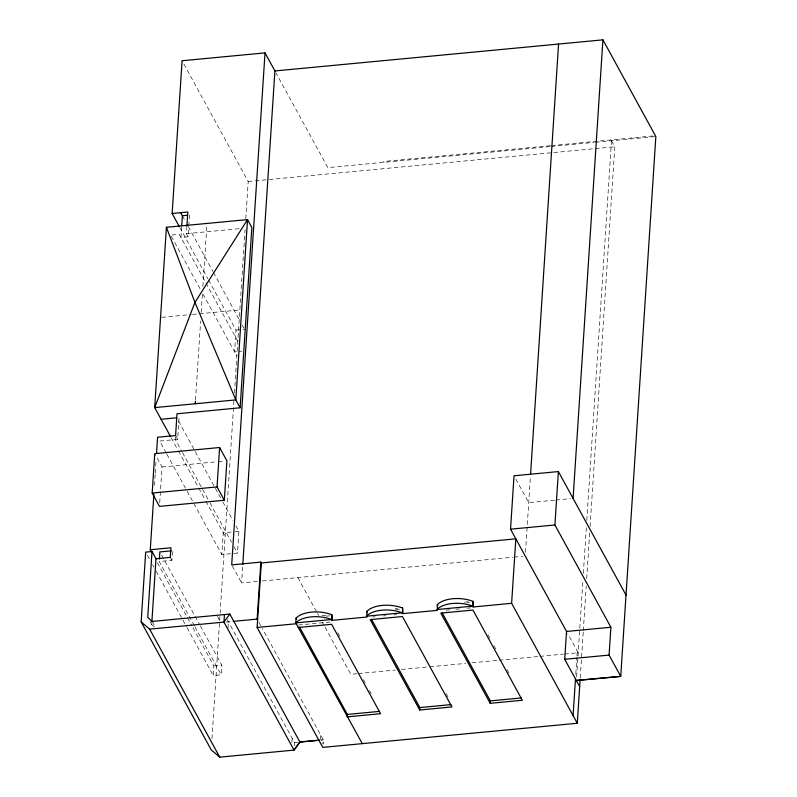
<?xml version="1.0" encoding="UTF-8"?>
<svg xmlns="http://www.w3.org/2000/svg" width="797" height="797" viewBox="0 0 797 797"><rect width="100%" height="100%" fill="white"/><g stroke="black" fill="none" stroke-linecap="round" stroke-linejoin="round"><path stroke-width="0.6" stroke-dasharray="3.98 2.99" d="M154.459 485.463L155.176 474.335M155.256 473.099L156.142 459.49M154.369 627.03L151.699 624.589L151.858 622.098M159.709 502.688L162.03 466.982L155.305 454.688M181.686 226.597L180.979 237.436L188.092 236.759L188.72 227.125M188.092 236.759L186.408 233.68L186.797 227.663M188.799 225.92L189.507 215.09M175.499 437.135L175.34 439.555L181.915 451.56M166.244 453.055L159.669 441.04L177.661 439.336L179.076 417.568M194.388 625.765L159.221 561.516L171.883 560.311L172.122 556.714M172.202 555.519L172.511 550.717M195.494 400.054L200.635 321.022M201.203 312.374L202.408 293.844M202.886 286.442L206.901 224.684M200.376 625.964L221.835 665.166L221.217 674.76L213.247 675.517L213.875 665.913L192.475 626.831M208.555 279.996L236.012 330.147L234.597 351.816L241.929 351.118M235.932 525.871L238.921 531.33L237.506 553.088L221.835 554.573L223.25 532.814L234.099 531.778M211.952 738.709L220.032 614.497M220.111 613.371L233.91 401.17M234.448 392.981L245.068 229.755M245.785 218.747L248.206 181.517L182.085 60.741M227.992 628.265L228.41 621.809M257.501 581.431L241.601 582.936L242.726 565.581M291.881 742.555L292.16 738.251M294.322 745.803L294.531 742.585L227.284 619.737M320.394 739.407L320.673 735.103M323.273 739.855L320.812 740.084L323.313 739.855L322.994 744.159L323.313 739.855L262.372 628.614M525.502 552.321L530.423 476.606M575.793 674.093L576.898 657.136M576.968 655.931L577.287 651.089M576.62 676.952L582.866 580.834M583.354 573.392L586.403 526.548M586.801 520.341L611.498 140.74M580.246 677.918L583.225 632.001M583.304 630.756L586.213 586.084M586.702 578.632L589.77 531.479M590.089 526.508L614.796 146.758L611.05 139.923M550.498 145.662L383.656 161.482L384.104 162.299M551.733 145.542L652.942 135.948M549.701 146.598L327.836 167.629L276.091 73.115M550.946 146.479L594.193 142.384M595.429 142.264L655.851 136.536M248.206 181.517L268.021 179.634M269.256 179.514L614.796 146.758M171.963 235.055L179.295 234.358L238.373 342.272M186.408 233.68L239.499 228.649M161.791 317.336L191.29 314.536M192.515 314.426L240.445 309.884M236.012 330.147L244.559 329.33M162.03 466.982L217.113 461.762M218.328 461.642L224.455 461.065M554.612 500.177L528.73 502.638L515.201 477.921M555.838 500.068L570.622 498.663M235.304 531.669L238.921 531.33M262.392 580.963L512.899 557.223M514.135 557.103L522.782 556.286M226.228 622.019L231.638 621.501M321.978 615.683L328.155 615.095M395.153 608.749L397.613 608.509M464.412 602.183L469.343 601.715M326.142 616.171L329.838 615.812M395.611 609.585L400.542 609.117M467.331 602.781L469.802 602.552M372.747 616.958L375.138 616.729M383.496 615.932L385.887 615.712M394.256 614.915L396.637 614.686M445.921 610.223L450.863 609.755M455.804 609.287L461.981 608.709M466.932 608.241L471.874 607.772M298.417 625.037L331.791 621.879M213.875 665.913L221.835 665.166M356.976 673.704L350.8 674.292L324.628 626.492M358.212 673.585L395.292 670.078M401.469 669.49L428.656 666.91M429.892 666.79L465.737 663.393M471.914 662.805L497.866 660.344M499.101 660.235L538.642 656.479M539.878 656.369L563.359 654.138M564.595 654.018L578.194 652.733L567.733 633.635M294.531 742.585L298.835 742.176M487.983 634.82L489.766 638.078M493.931 645.68L495.714 648.937M507.022 669.59L509.393 673.933M446.141 693.619L447.924 696.887M182.383 215.758L185.372 221.217M188.361 226.677L212.879 271.458M213.476 272.544L239.18 319.507M242.168 324.967L243.962 328.234M179.903 227.663L207.957 278.9M171.335 236.261L200.575 289.68M202.966 294.033L236.858 355.94M337.759 632.778L340.15 637.142M363.432 679.662L365.215 682.929M369.4 690.561L371.193 693.838M297.869 577.606L316.897 612.365M317.495 613.451L318.68 615.623M322.257 622.148L324.04 625.406M178.558 421.065L194.687 450.544M195.285 451.63L222.184 500.755M222.781 501.851L232.943 520.411M176.097 436.487L177.661 439.336M182.513 452.656L209.412 501.781M210.01 502.877L231.529 542.169M233.919 546.543L237.506 553.088M171.245 437.832L177.821 449.847M178.418 450.933L198.144 486.957M198.742 488.053L205.317 500.058M205.915 501.154L225.123 536.242M232.286 565.94L241.601 582.936M166.842 454.141L186.568 490.165M187.165 491.261L221.835 554.573M258.796 622.098L261.775 627.528M217.382 616.33L219.653 620.464M170.279 557.392L171.883 560.311M161.632 555.19L199.778 624.878M194.986 626.85L221.217 674.76M157.407 562.782L191.878 625.745M147.385 555.21L149.647 559.345M152.616 564.774L153.811 566.946M156.182 571.29L182.344 619.06M182.931 620.146L186.498 626.661M187.096 627.747L213.247 675.517M152.177 621.421L155.016 626.591M150.005 621.481L151.699 624.589"/><path stroke-width="1.2" d="M175.579 435.929L176.994 413.773L240.116 407.785L251.852 227.474L247.538 219.603L166.424 227.294L154.698 407.606L170.648 436.746M224.445 614.567L223.957 622.098L294.043 750.107L299.921 741.957L319.587 740.184L299.831 742.077L294.043 750.107L219.753 757.15L211.225 749.877L141.149 621.869L145.682 552.102L152.018 551.504L155.983 558.747L151.858 622.098M152.177 493.064L154.748 453.662L219.613 447.515L226.896 460.835L224.336 500.237L159.47 506.384L152.177 493.064L217.043 486.917L224.336 500.237M151.46 551.923L150.274 549.751L153.891 494.11M156.551 453.314L157.587 437.244L175.579 435.531M179.305 226.577L172.142 213.496L182.085 60.741L265.012 52.881L274.905 70.943L242.806 564.346M152.018 551.504L147.734 617.346L152.177 621.421L229.825 614.059L299.911 742.067M159.37 559.115L159.838 551.923L171.355 550.827M181.756 225.392L182.383 215.758L180.7 212.679M186.877 226.458L187.823 212.012L172.142 213.496M195.255 403.76L195.414 401.289M217.043 486.917L219.613 447.515M265.012 52.881L231.708 564.874L260.858 562.114L261.316 562.951L257.122 627.448L322.785 747.387L577.287 723.258L580.156 679.154M257.61 619.917L257.152 619.09L260.858 562.114M577.287 723.258L511.624 603.319L473.189 606.965L473.049 601.366A24.269 12.214 3.7 0 0 437.264 604.754L437.404 610.353L402.704 613.65L402.555 608.041A24.269 12.214 3.7 0 0 366.769 611.438L366.919 617.037L332 620.345L331.851 614.746A24.269 12.214 3.7 0 0 296.066 618.143L295.757 622.905L362.296 743.641M331.851 614.746L332 620.345M299.612 627.219L347.362 714.441L347.203 716.872L380.577 713.704L331.632 624.31L298.257 627.468M402.555 608.041L402.704 613.65M419.69 709.997L370.207 619.608L402.455 616.549L451.939 706.939L419.69 709.997L419.85 707.567L371.551 619.359M473.049 601.366L473.189 606.965M490.195 703.313L440.821 613.122L472.95 610.074L522.324 700.264L490.195 703.313L490.354 700.882L442.166 612.873M579.678 686.606L564.724 659.298L566.537 631.453L510.548 529.188L514.025 475.769L558.388 471.565L626.024 595.11M511.624 603.319L515.828 538.822L261.316 562.951M530.583 474.125L558.567 44.054M576.38 680.578L620.733 676.374L609.087 655.094L610.901 627.249L554.911 524.984L558.388 471.565M573.093 498.424L602.921 39.85L274.905 70.943M573.093 715.586L575.474 678.934M229.825 614.059L223.957 622.098L149.667 629.142L141.149 621.869M182.383 215.758L187.136 215.31M161.084 419.282L176.765 417.787M150.274 549.751L170.907 547.788L170.279 557.392L155.983 558.747M510.548 529.188L554.911 524.984M233.202 621.361L257.152 619.09M257.122 627.448L296.215 623.742M566.537 631.453L610.901 627.249M564.724 659.298L609.087 655.094M347.362 714.441L379.502 711.392M419.85 707.567L450.903 704.628M490.354 700.882L521.248 697.953M576.39 680.379L620.733 676.374L655.851 136.536L602.921 39.85M437.264 604.754L437.712 605.59M366.769 611.438L367.228 612.275M240.116 407.785L235.812 399.915L194.956 302.362L166.424 227.294M296.066 618.143L296.524 618.97M149.667 629.142L219.753 757.15M247.538 219.603L235.812 399.915L154.698 407.606L194.956 302.362L247.538 219.603M331.542 619.518L295.757 622.905A24.269 12.214 3.7 0 1 331.542 619.518M402.246 612.813L366.461 616.201A24.269 12.214 3.7 0 1 402.246 612.813M472.731 606.128L436.945 609.526A24.269 12.214 3.7 0 1 472.731 606.128"/></g></svg>
